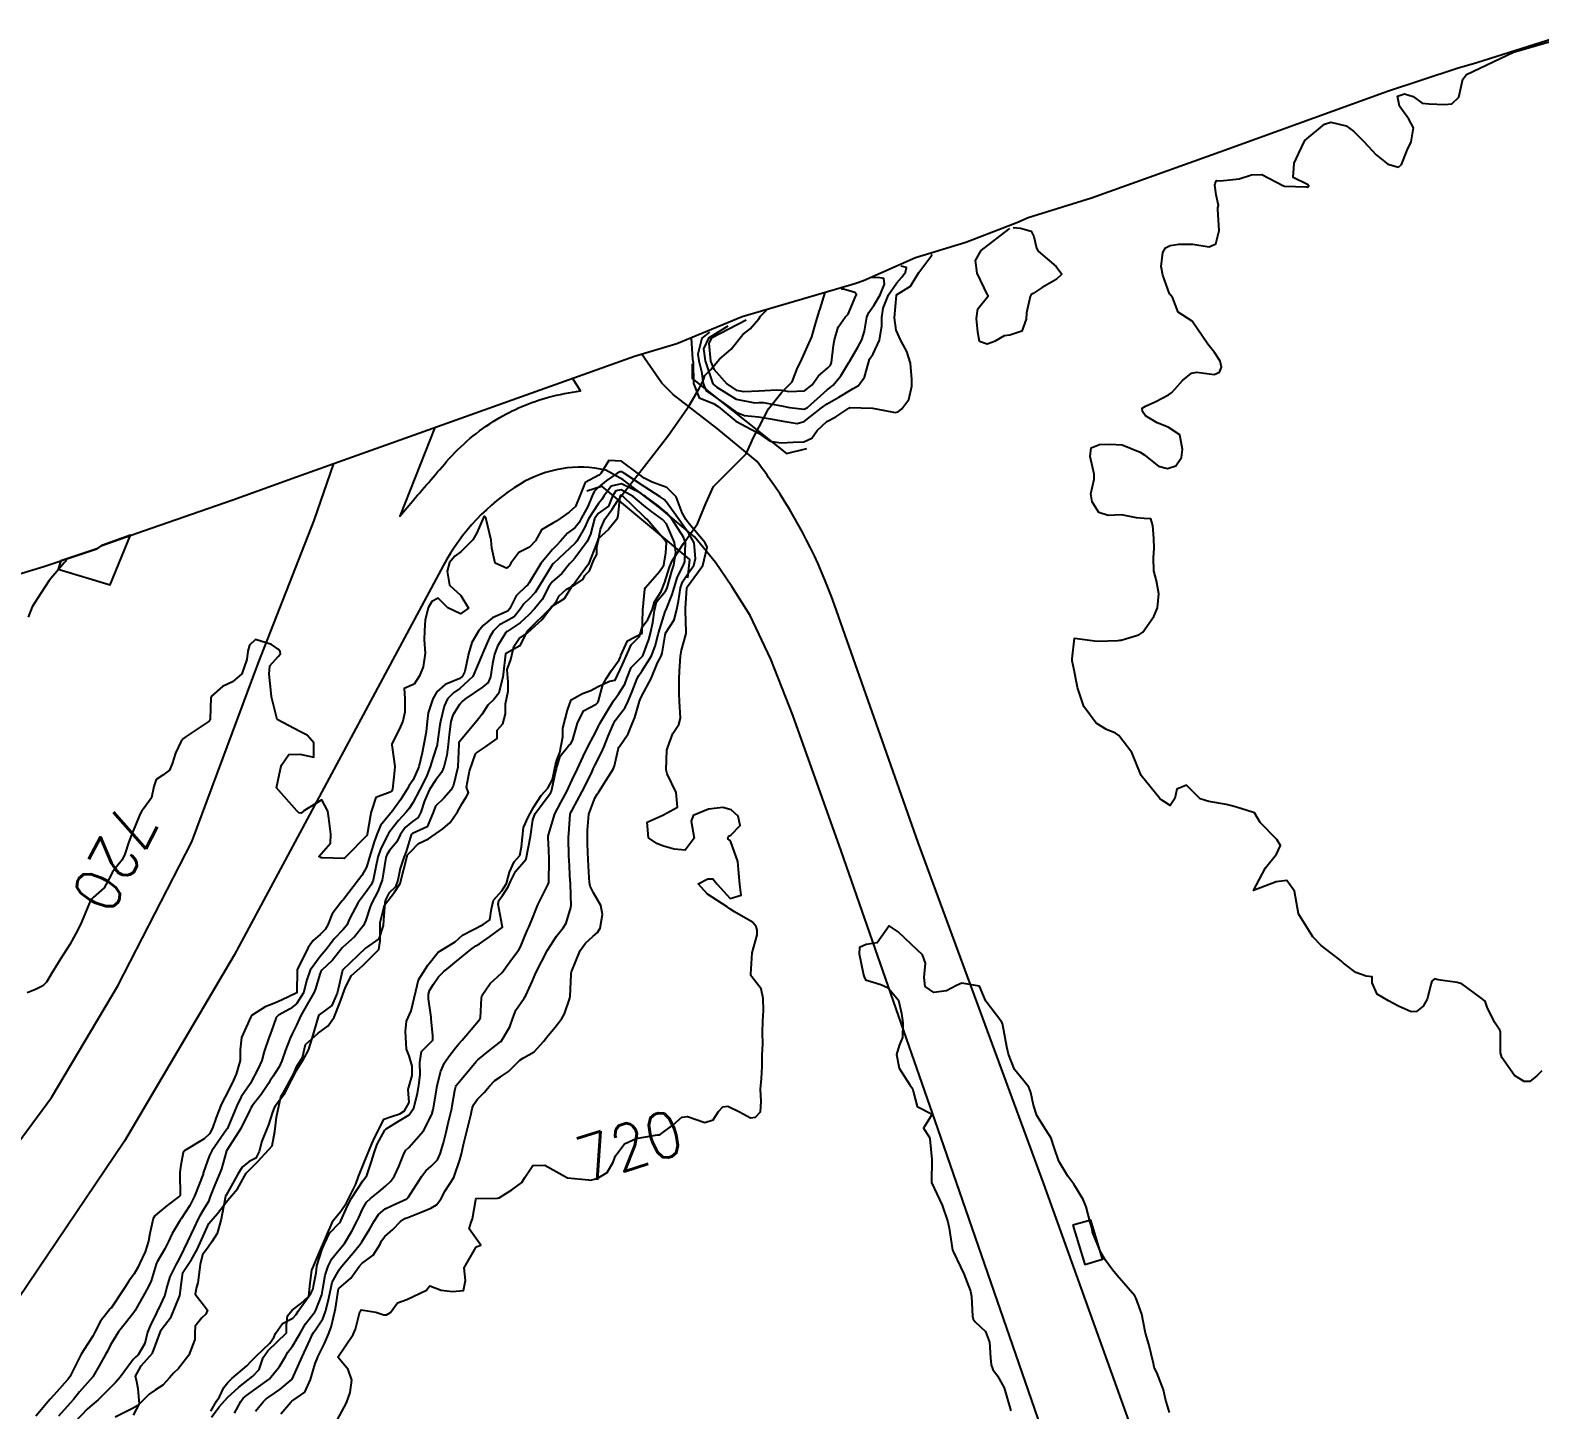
# Model space of a CAD drawing. Header units: metres. Extents: x 307586 to 320046, y 7427249 to 7434250.
# Drawn here: x 312455.8 to 312588.5, y 7432113.9 to 7432235.2 of the extents above; entities that cross this region are included whole.
import ezdxf
from ezdxf.enums import TextEntityAlignment as Align

# ---------------------------------------------------------------- set-up
doc = ezdxf.new("R2010")
doc.units = ezdxf.units.M
doc.header["$MEASUREMENT"] = 0
for name, color, linetype in [('Area', 45, 'Continuous'), ('Cotas', 45, 'Continuous'), ('Curvas de Nivel 1m', 11, 'Continuous'), ('Curvas de Nivel 5m', 15, 'Continuous'), ('Edificações', 30, 'Continuous'), ('Hidrografia', 140, 'Continuous'), ('Pontes_Viadutos_Tubos', 190, 'Continuous'), ('Vias Primárias', 230, 'Continuous')]:
    doc.layers.add(name, color=color, linetype=linetype)
doc.styles.add('Style-STANDARD', font='STANDARD.shx')

msp = doc.modelspace()

# ---------------------------------------------------------------- linework, layer by layer
at = {"layer": 'Area'}
msp.add_polyline3d([(312451.79, 7432186.51, 729.45), (312456.95, 7432188.07, 720.91), (312461.63, 7432189.63, 720.7), (312462.07, 7432189.92, 720.68), (312465.72, 7432191.21, 720.6), (312473.59, 7432193.94, 720.4), (312479.17, 7432195.95, 720.19), (312508.89, 7432206.57, 720.5), (312512.63, 7432207.69, 720.57), (312518.37, 7432210.05, 724.43), (312528.29, 7432212.95, 723.46), (312529.03, 7432213.21, 721.4), (312533.61, 7432215.23, 731.19), (312538.03, 7432216.58, 723.85), (312542.52, 7432218.31, 726.71), (312543.51, 7432218.76, 721.62), (312549.1, 7432220.48, 728.68), (312560.77, 7432224.69, 721.25), (312575.12, 7432229.88, 730.38), (312581.25, 7432231.9, 731.42), (312582.98, 7432232.4, 732.44), (312591.97, 7432235.24, 728.82)], dxfattribs=at)
at = {"layer": 'Curvas de Nivel 1m', "flags": 128}
for points, elevation in [([(312588.69, 7432143.71), (312588.26, 7432143.27), (312587.64, 7432142.76), (312587.13, 7432142.77), (312586.29, 7432143.29), (312585.16, 7432144.87), (312585.05, 7432145.3), (312585.04, 7432147.16), (312585.01, 7432147.3), (312584.52, 7432147.98), (312583.88, 7432149.32), (312583.72, 7432149.83), (312583.22, 7432150.23), (312581.66, 7432151.35), (312581.23, 7432151.48), (312579.57, 7432151.71), (312579.24, 7432151.8), (312579.01, 7432151.6), (312578.97, 7432151.38), (312578.6, 7432150), (312578.26, 7432149.39), (312577.68, 7432148.92), (312577.21, 7432148.9), (312576.09, 7432149.41), (312575.22, 7432149.87), (312574.22, 7432150.44), (312573.76, 7432151.44), (312573.78, 7432151.98), (312573.24, 7432152.03), (312572.34, 7432152.36), (312571.25, 7432153.19), (312571.1, 7432153.32), (312570.93, 7432153.47), (312569.27, 7432154.74), (312568.55, 7432155.51), (312567.3, 7432157.52), (312566.93, 7432159.52), (312566.28, 7432160.46), (312565.34, 7432160.34), (312563.33, 7432159.57), (312564.38, 7432161.55), (312565.37, 7432162.78), (312565.71, 7432163.54), (312565.38, 7432164.05), (312563.93, 7432165.56), (312563.73, 7432165.89), (312563.41, 7432166.41), (312562.21, 7432166.78), (312561.42, 7432167.01), (312560.96, 7432167.14), (312559.42, 7432167.41), (312558.65, 7432167.63), (312557.44, 7432168.84), (312556.6, 7432168.48), (312556.43, 7432167.65), (312556.01, 7432167.06), (312555.42, 7432167.42), (312555.28, 7432167.52), (312555.11, 7432167.66), (312553.45, 7432169.69), (312552.65, 7432171.7), (312551.49, 7432173.21), (312551.2, 7432173.42), (312550.42, 7432173.73), (312549.5, 7432174.28), (312548.41, 7432175.75), (312547.86, 7432177.43), (312547.8, 7432177.76), (312547.56, 7432178.96), (312547.4, 7432179.76), (312547.39, 7432179.95), (312547.59, 7432181.76), (312549.59, 7432181.5), (312551.43, 7432181.55), (312551.59, 7432181.58), (312551.7, 7432181.6), (312552.08, 7432181.71), (312553.24, 7432182.05), (312553.6, 7432182.3), (312554.58, 7432183.68), (312554.88, 7432184.42), (312555.01, 7432185.67), (312554.81, 7432186.82), (312554.58, 7432187.68), (312554.53, 7432188.82), (312554.61, 7432189.68), (312554.56, 7432190.54), (312554.49, 7432191.68), (312554.3, 7432192.26), (312553.72, 7432192.29), (312553.06, 7432192.36), (312551.72, 7432192.62), (312550.55, 7432192.56), (312549.72, 7432192.81), (312549.14, 7432193.75), (312549.04, 7432194.45), (312549.32, 7432195.74), (312549.32, 7432196.19), (312548.97, 7432197.75), (312549.05, 7432198.49), (312549.8, 7432198.8), (312550.7, 7432198.83), (312551.8, 7432198.76), (312553.36, 7432198.12), (312553.79, 7432197.85), (312553.97, 7432197.69), (312554.99, 7432196.88), (312555.77, 7432196.69), (312556.51, 7432196.92), (312556.99, 7432197.65), (312557.09, 7432198.35), (312556.86, 7432199.65), (312555.82, 7432200.33), (312554.86, 7432200.71), (312553.83, 7432201.33), (312553.58, 7432201.69), (312553.54, 7432201.99), (312553.84, 7432202.16), (312554.75, 7432202.59), (312555.85, 7432203.17), (312556.14, 7432203.37), (312556.41, 7432203.65), (312557.09, 7432204.43), (312557.87, 7432205.08), (312558.35, 7432205.16), (312559.87, 7432204.95), (312560.33, 7432205.16), (312560.52, 7432205.61), (312560.41, 7432206.13), (312559.9, 7432206.89), (312559.33, 7432207.63), (312557.93, 7432209.64), (312556.72, 7432210.44), (312556.24, 7432211.67), (312556.11, 7432211.83), (312555.96, 7432212.05), (312555.35, 7432213.68), (312555.21, 7432214.45), (312555.35, 7432215.68), (312555.59, 7432216.09), (312556.01, 7432216.29), (312556.77, 7432216.42), (312558.01, 7432216.43), (312559.44, 7432216.19), (312560.01, 7432216.45), (312560.31, 7432217.62), (312560.2, 7432219.47), (312560.21, 7432219.62), (312560.25, 7432219.81), (312560.06, 7432220.77), (312559.93, 7432221.62), (312559.95, 7432221.75), (312560.08, 7432222.01), (312560.44, 7432221.98), (312562.08, 7432222.16), (312563.16, 7432222.5), (312564.08, 7432222.54), (312565.96, 7432221.55), (312566.07, 7432221.51), (312568, 7432221.45), (312568.07, 7432221.44), (312568.14, 7432221.45), (312568.19, 7432221.52), (312568.07, 7432221.66), (312566.82, 7432222.27), (312566.91, 7432223.54), (312567.28, 7432224.35), (312567.86, 7432225.52), (312569.59, 7432226.96), (312570.14, 7432227.14), (312571.47, 7432226.81), (312572.13, 7432226.36), (312573.03, 7432225.46), (312574.11, 7432224.28), (312575.14, 7432223.44), (312576.09, 7432223.18), (312576.36, 7432223.43), (312576.85, 7432224.68), (312577.2, 7432225.41), (312577.39, 7432226.66), (312577, 7432227.42), (312576.16, 7432228.56), (312575.99, 7432229.43), (312576.62, 7432229.65), (312577.38, 7432229.41), (312578.16, 7432228.82), (312578.79, 7432228.77), (312580.16, 7432228.71), (312580.78, 7432228.76), (312581.39, 7432229.36), (312581.75, 7432230.92), (312582.07, 7432231.35), (312586.21, 7432233.31), (312591.36, 7432234.8)], 721), ([(312542.2, 7432217.89), (312542.84, 7432217.82), (312543.77, 7432217.56), (312544.02, 7432217.08), (312544.25, 7432216.06), (312544.4, 7432215.81), (312545.98, 7432214.46), (312546.48, 7432213.77), (312545.97, 7432213.3), (312544.76, 7432212.6), (312543.96, 7432212.09), (312543.79, 7432211.98), (312543.69, 7432211.81), (312543.37, 7432210.38), (312543.34, 7432209.82), (312542.97, 7432208.77), (312541.91, 7432208.4), (312541.4, 7432208.34), (312540.55, 7432207.85), (312539.9, 7432207.63), (312539.23, 7432207.87), (312539.09, 7432208.69), (312538.97, 7432209.87), (312539.09, 7432210.72), (312539.95, 7432211.78), (312540.01, 7432211.86), (312540, 7432211.91), (312539.95, 7432211.97), (312539.03, 7432213.87), (312538.89, 7432214.97), (312539.4, 7432215.87), (312541.81, 7432217.73), (312541.92, 7432217.8)], 721), ([(312515.51, 7432208.69), (312514.82, 7432208.16), (312514.48, 7432206.75), (312514.57, 7432206.16), (312514.8, 7432205.23), (312514.94, 7432204.15), (312515.2, 7432203.51), (312515.84, 7432203.09), (312517.18, 7432202.13), (312517.83, 7432201.63), (312518.58, 7432201.36), (312519.82, 7432201.22), (312520.85, 7432201.05), (312521.81, 7432200.87), (312523.22, 7432200.65), (312523.82, 7432200.81), (312525.36, 7432202.03), (312525.84, 7432202.38), (312526.88, 7432202.97), (312527.85, 7432203.56), (312528.13, 7432203.72), (312528.6, 7432203.99), (312529.14, 7432204.72), (312529.47, 7432205.98), (312529.58, 7432206.29), (312529.89, 7432206.78), (312530.45, 7432207.97), (312530.65, 7432209.24), (312530.64, 7432209.97), (312530.76, 7432210.79), (312531.25, 7432211.96), (312531.96, 7432213.02), (312532.41, 7432213.5), (312532.73, 7432213.94), (312532.83, 7432214.37), (312532.36, 7432214.49)], 719), ([(312517.12, 7432209.2), (312515.41, 7432208.15), (312514.96, 7432207.22), (312515.13, 7432206.15), (312515.77, 7432204.22), (312515.79, 7432204.14), (312515.81, 7432204.1), (312515.85, 7432204.07), (312516.14, 7432203.84), (312517.84, 7432202.79), (312519.47, 7432202.47), (312519.84, 7432202.48), (312520.22, 7432202.48), (312521.83, 7432202.21), (312522.52, 7432202.06), (312523.83, 7432201.91), (312524.11, 7432202.05), (312525.85, 7432203.61), (312526.08, 7432203.79), (312526.37, 7432204.01), (312527.05, 7432204.83), (312527.75, 7432206), (312527.8, 7432206.09), (312527.89, 7432206.25), (312528.53, 7432207.36), (312528.88, 7432207.99), (312529.14, 7432208.76), (312529.34, 7432209.99), (312529.51, 7432210.41), (312529.94, 7432211.01), (312530.5, 7432211.97), (312530.9, 7432212.91), (312530.84, 7432213.4), (312530.49, 7432213.47), (312529.72, 7432213.48)], 718), ([(312518.73, 7432209.72), (312515.67, 7432208.14), (312515.45, 7432207.7), (312515.6, 7432206.14), (312515.87, 7432205.41), (312517.03, 7432204.13), (312517.85, 7432203.59), (312518.51, 7432203.45), (312519.85, 7432203.52), (312521.38, 7432203.61), (312521.85, 7432203.57), (312522.46, 7432203.46), (312523.85, 7432203.52), (312524.52, 7432204.04), (312525.07, 7432204.83), (312525.88, 7432205.51), (312526.14, 7432205.76), (312526.24, 7432206.02), (312526.41, 7432207.5), (312526.5, 7432208.01), (312526.81, 7432209.12), (312527.44, 7432210), (312527.69, 7432210.25), (312527.94, 7432210.82), (312528.27, 7432211.68), (312528.41, 7432212), (312528.29, 7432212.16), (312527.29, 7432212.45), (312527.08, 7432212.46)], 717), ([(312477.81, 7432113.55), (312478.68, 7432114.58), (312478.73, 7432114.62), (312478.77, 7432114.65), (312479.91, 7432115.44), (312480.4, 7432116.56), (312480.82, 7432117.96), (312480.99, 7432118.38), (312481.07, 7432118.55), (312481.64, 7432119.73), (312481.99, 7432120.54), (312482.22, 7432121.17), (312482.55, 7432122.53), (312482.6, 7432122.81), (312482.88, 7432124.53), (312482.89, 7432124.56), (312483.95, 7432125.47), (312484.68, 7432126.5), (312484.93, 7432126.76), (312485.93, 7432127.49), (312486.54, 7432128.48), (312486.67, 7432128.76), (312486.95, 7432129.15), (312487.66, 7432129.76), (312488.34, 7432130.47), (312488.72, 7432130.71), (312488.97, 7432130.81), (312490.15, 7432131.27), (312490.98, 7432131.63), (312491.49, 7432131.92), (312491.86, 7432132.42), (312492.25, 7432133.17), (312493.01, 7432134.33), (312493.05, 7432134.41), (312493.55, 7432135.89), (312493.68, 7432136.4), (312493.88, 7432137.23), (312494.17, 7432138.39), (312494.5, 7432139.81), (312494.63, 7432140.39), (312494.75, 7432140.73), (312495.1, 7432141.23), (312495.68, 7432141.8), (312496.15, 7432142.37), (312496.63, 7432142.85), (312497.12, 7432143.18), (312497.83, 7432143.65), (312498.53, 7432144.35), (312498.83, 7432144.65), (312499.14, 7432144.84), (312500.09, 7432145.38), (312500.94, 7432146.31), (312501.17, 7432146.63), (312501.92, 7432147.55), (312502.52, 7432148.3), (312502.76, 7432148.72), (312503.2, 7432150), (312503.25, 7432150.29), (312503.33, 7432152.19), (312503.34, 7432152.29), (312503.37, 7432152.42), (312504.12, 7432154.28), (312504.59, 7432154.94), (312505.27, 7432155.56), (312505.66, 7432155.87), (312505.89, 7432156.25), (312506.08, 7432157.46), (312505.95, 7432158.25), (312505.31, 7432159.36), (312505, 7432159.95), (312504.94, 7432160.27), (312504.91, 7432160.68), (312504.82, 7432162.27), (312504.78, 7432163.68), (312504.78, 7432164.27), (312504.76, 7432164.89), (312504.89, 7432166.27), (312505.42, 7432167.68), (312505.63, 7432168.05), (312505.77, 7432168.26), (312506.42, 7432169.27), (312507.03, 7432170.24), (312507.15, 7432170.54), (312507.47, 7432171.97), (312507.53, 7432172.18), (312507.57, 7432172.24), (312508.36, 7432173.35), (312508.71, 7432174.23), (312508.92, 7432174.8), (312509.34, 7432176.22), (312509.39, 7432176.36), (312509.53, 7432176.64), (312510.37, 7432178.21), (312510.94, 7432179.58), (312511.24, 7432180.19), (312511.33, 7432180.43), (312511.59, 7432182.02), (312511.62, 7432182.16), (312511.64, 7432182.19), (312512.4, 7432183.39), (312512.61, 7432184.18), (312512.78, 7432185.03), (312512.95, 7432186.18), (312513.11, 7432186.71), (312513.66, 7432187.5), (312514.12, 7432188.16), (312514.28, 7432188.77), (312514.14, 7432190.16), (312513.69, 7432190.98), (312512.83, 7432192.18), (312511.73, 7432193.73), (312511.5, 7432193.96), (312511.15, 7432194.2), (312509.75, 7432195.09), (312508.01, 7432196.24), (312507.76, 7432196.39), (312507.61, 7432196.4), (312507.36, 7432196.24), (312506.41, 7432195.59), (312505.74, 7432195.05), (312505.35, 7432194.66), (312505.18, 7432194.27), (312504.79, 7432193.34), (312504.22, 7432192.28), (312504.05, 7432191.94), (312503.7, 7432191.49), (312503, 7432190.99), (312502.39, 7432190.3), (312502.06, 7432189.93), (312501.68, 7432189.56), (312500.66, 7432188.33), (312499.65, 7432186.64), (312499.53, 7432186.46), (312499.38, 7432186.34), (312498.49, 7432185.5), (312497.93, 7432184.36), (312497.8, 7432184.17), (312497.61, 7432184.07), (312496.41, 7432183.56), (312495.6, 7432182.87), (312495.19, 7432182.39), (312494.6, 7432181.37), (312494.32, 7432180.4), (312493.97, 7432178.82), (312493.79, 7432178.41), (312493.54, 7432178.23), (312492.26, 7432177.7), (312491.53, 7432177.04), (312491.18, 7432176.44), (312490.76, 7432175.19), (312490.66, 7432174.44), (312490.57, 7432173.53), (312490.37, 7432172.45), (312490.22, 7432171.69), (312489.94, 7432170.45), (312489.43, 7432169.3), (312489.09, 7432168.8), (312488.9, 7432168.47), (312488.33, 7432167.55), (312487.57, 7432166.48), (312487.49, 7432166.39), (312487.4, 7432166.29), (312486.58, 7432165.3), (312486.24, 7432164.49), (312486.02, 7432163.84), (312485.59, 7432162.5), (312485.55, 7432162.3), (312485.34, 7432161.62), (312484.93, 7432160.9), (312484.62, 7432160.51), (312483.31, 7432158.79), (312483.19, 7432158.65), (312483.08, 7432158.53), (312482.32, 7432157.51), (312481.93, 7432156.54), (312481.69, 7432156.13), (312481.27, 7432155.71), (312480.64, 7432155.18), (312480.2, 7432154.57), (312479.23, 7432152.58), (312479.2, 7432150.58), (312477.87, 7432149.92), (312477.19, 7432149.64), (312476.44, 7432149.35), (312475.27, 7432148.62), (312475.23, 7432148.57), (312475.18, 7432148.47), (312474.35, 7432146.63), (312474.23, 7432145.56), (312474.22, 7432144.63), (312473.89, 7432143.41), (312473.52, 7432142.64), (312473.38, 7432142.37), (312473.1, 7432141.8), (312472.7, 7432141.04), (312472.53, 7432140.66), (312472.11, 7432139.62), (312471.8, 7432138.66), (312471.54, 7432138.18), (312471.05, 7432137.72), (312469.37, 7432136.7), (312469.22, 7432136.52), (312469.02, 7432135.42), (312468.93, 7432134.79), (312468.92, 7432134.7), (312468.94, 7432132.76), (312468.9, 7432132.7), (312467.82, 7432131.88), (312466.97, 7432131.17), (312466.73, 7432130.96), (312466.59, 7432130.72), (312466.27, 7432129.4), (312466.17, 7432128.73), (312465.86, 7432127.8), (312465.37, 7432126.74), (312465.23, 7432126.42), (312464.91, 7432125.86), (312464.44, 7432125.2), (312464.15, 7432124.75), (312462.87, 7432122.85), (312462.84, 7432122.81), (312462.81, 7432122.77), (312461.95, 7432121.68), (312461.48, 7432120.78), (312461.27, 7432120.36), (312460.83, 7432119.69), (312460.24, 7432118.8), (312459.69, 7432117.69), (312459.24, 7432116.81), (312459.06, 7432116.55), (312458.79, 7432116.23), (312458.12, 7432115.49), (312457.53, 7432114.83), (312457.18, 7432114.42), (312456.76, 7432113.93), (312456.27, 7432113.34)], 719), ([(312475.58, 7432113.79), (312476.25, 7432114.61), (312476.51, 7432114.87), (312476.78, 7432115.05), (312477.71, 7432115.67), (312478.8, 7432116.58), (312479.67, 7432118.57), (312480.38, 7432120.09), (312480.6, 7432120.55), (312480.69, 7432120.7), (312480.85, 7432120.92), (312481.49, 7432121.91), (312481.74, 7432122.54), (312481.98, 7432123.44), (312482.19, 7432124.54), (312482.32, 7432125.12), (312482.92, 7432126.21), (312483.06, 7432126.39), (312483.17, 7432126.53), (312484.31, 7432127.88), (312484.82, 7432128.5), (312484.94, 7432128.67), (312485.64, 7432129.81), (312486, 7432130.49), (312486.38, 7432131.08), (312486.98, 7432131.56), (312487.59, 7432131.87), (312488.88, 7432132.46), (312488.94, 7432132.51), (312488.99, 7432132.57), (312490.19, 7432134.44), (312490.54, 7432134.92), (312491.03, 7432135.33), (312491.57, 7432135.89), (312491.82, 7432136.42), (312492.1, 7432137.37), (312492.37, 7432138.42), (312492.5, 7432138.98), (312492.83, 7432140.41), (312492.88, 7432140.62), (312493.11, 7432141.98), (312493.18, 7432142.34), (312493.22, 7432142.41), (312493.66, 7432142.94), (312494.85, 7432144.38), (312494.98, 7432144.53), (312495.14, 7432144.68), (312496.07, 7432145.45), (312497.16, 7432146.3), (312497.2, 7432146.33), (312497.22, 7432146.36), (312497.94, 7432147.59), (312498.21, 7432148.35), (312498.48, 7432149.05), (312499.2, 7432150.1), (312499.36, 7432150.34), (312499.93, 7432151.62), (312500.23, 7432152.33), (312501.25, 7432154.31), (312502.03, 7432155.54), (312502.64, 7432156.3), (312502.88, 7432156.71), (312503.3, 7432158.09), (312503.34, 7432158.29), (312503.34, 7432158.33), (312503.31, 7432159.03), (312503.27, 7432160.29), (312503.26, 7432160.35), (312503.15, 7432162.29), (312503.13, 7432162.51), (312503.11, 7432164.29), (312503.12, 7432164.55), (312503.24, 7432166.29), (312503.28, 7432166.41), (312503.41, 7432166.63), (312504.29, 7432168.28), (312505.14, 7432169.96), (312505.28, 7432170.26), (312505.33, 7432170.38), (312505.45, 7432170.61), (312506, 7432171.71), (312506.23, 7432172.25), (312506.59, 7432173.14), (312507.06, 7432174.24), (312507.21, 7432174.53), (312507.5, 7432174.9), (312508.08, 7432175.67), (312508.35, 7432176.23), (312508.7, 7432177.06), (312509.15, 7432178.22), (312509.28, 7432178.49), (312509.55, 7432178.86), (312510.4, 7432180.21), (312510.72, 7432181.06), (312511.01, 7432182.2), (312511.61, 7432184.1), (312511.64, 7432184.17), (312511.65, 7432184.19), (312512.23, 7432185.59), (312512.38, 7432186.18), (312512.68, 7432187.15), (312513.22, 7432188.17), (312513.33, 7432188.51), (312513.39, 7432190.17), (312513.21, 7432190.66), (312512.21, 7432192.19), (312511.72, 7432192.79), (312510.96, 7432193.44), (312509.88, 7432194.22), (312509.73, 7432194.32), (312509.45, 7432194.51), (312507.75, 7432195.33), (312506.86, 7432195.13), (312506.2, 7432194.26), (312506.03, 7432193.96), (312505.73, 7432193.62), (312504.87, 7432192.27), (312504.51, 7432191.47), (312503.83, 7432190.29), (312503.68, 7432190.12), (312502.74, 7432189.23), (312501.75, 7432188.31), (312501.7, 7432188.27), (312501.66, 7432188.21), (312500.51, 7432186.33), (312500.17, 7432185.79), (312499.63, 7432185.21), (312499.18, 7432184.79), (312498.89, 7432184.35), (312498.31, 7432183.65), (312497.6, 7432183.23), (312497.03, 7432182.93), (312496.48, 7432182.37), (312496.15, 7432181.81), (312495.56, 7432180.47), (312495.53, 7432180.41), (312495.53, 7432180.38), (312495.51, 7432180.33), (312494.68, 7432178.39), (312493.53, 7432177.33), (312492.98, 7432176.97), (312492.46, 7432176.42), (312492.16, 7432175.78), (312491.83, 7432174.43), (312491.78, 7432174.14), (312491.56, 7432172.43), (312491.55, 7432172.36), (312491.47, 7432172.11), (312491.06, 7432170.82), (312490.94, 7432170.44), (312490.6, 7432169.6), (312490.02, 7432168.45), (312489.41, 7432167.28), (312489.09, 7432166.78), (312488.82, 7432166.47), (312488.14, 7432165.72), (312487.38, 7432164.75), (312487.27, 7432164.59), (312487.21, 7432164.48), (312486.59, 7432163.26), (312486.34, 7432162.49), (312486.17, 7432161.66), (312485.91, 7432160.49), (312485.75, 7432160.07), (312485.31, 7432159.46), (312484.6, 7432158.51), (312483.84, 7432157.08), (312483.6, 7432156.53), (312483.47, 7432156.34), (312483.28, 7432156.15), (312482.48, 7432155.32), (312481.9, 7432154.54), (312481.61, 7432154.18), (312481.25, 7432153.77), (312480.38, 7432152.56), (312480.09, 7432151.7), (312479.8, 7432150.57), (312479.19, 7432149.59), (312478.62, 7432149.16), (312477.59, 7432148.6), (312477.39, 7432148.39), (312477.17, 7432147.74), (312476.87, 7432146.9), (312476.75, 7432146.6), (312476.35, 7432145.41), (312476.12, 7432144.61), (312475.81, 7432143.93), (312475.14, 7432142.62), (312475.13, 7432142.6), (312475.11, 7432142.58), (312474.32, 7432141.41), (312473.94, 7432140.64), (312473.15, 7432138.73), (312473.11, 7432138.65), (312473.06, 7432138.57), (312472.27, 7432137.44), (312471.73, 7432136.66), (312471.5, 7432136.2), (312471.01, 7432134.79), (312470.98, 7432134.7), (312470.97, 7432134.67), (312470.96, 7432134.62), (312470.21, 7432132.68), (312469.8, 7432131.87), (312469.04, 7432130.7), (312468.96, 7432130.58), (312468.25, 7432129.4), (312467.93, 7432128.71), (312467.6, 7432128.05), (312466.92, 7432126.9), (312466.86, 7432126.78), (312466.84, 7432126.72), (312466.39, 7432125.24), (312466.16, 7432124.73), (312465.71, 7432123.9), (312465.05, 7432122.74), (312464.99, 7432122.62), (312464.87, 7432122.46), (312464.11, 7432121.49), (312463.54, 7432120.76), (312462.83, 7432119.6), (312462.55, 7432119.05), (312462.4, 7432118.77), (312461.83, 7432117.77), (312461.26, 7432116.79), (312461.05, 7432116.53), (312460.79, 7432116.26), (312460.11, 7432115.48), (312459.58, 7432114.81), (312458.76, 7432113.9), (312458.24, 7432113.35)], 718), ([(312473.72, 7432113.59), (312474.28, 7432114.63), (312474.48, 7432114.93), (312474.78, 7432115.17), (312475.63, 7432115.77), (312476.77, 7432116.6), (312476.79, 7432116.61), (312476.8, 7432116.63), (312477.7, 7432117.71), (312478.2, 7432118.59), (312478.43, 7432118.98), (312478.83, 7432119.5), (312479.48, 7432120.57), (312479.97, 7432121.45), (312480.81, 7432122.55), (312480.87, 7432122.66), (312481.41, 7432124.02), (312481.51, 7432124.54), (312481.7, 7432125.75), (312481.96, 7432126.54), (312482.29, 7432127.17), (312482.94, 7432127.96), (312483.4, 7432128.52), (312484.06, 7432129.62), (312484.52, 7432130.51), (312484.66, 7432130.81), (312484.98, 7432131.55), (312485.34, 7432132.15), (312485.69, 7432132.49), (312486.41, 7432133.07), (312487, 7432133.58), (312487.47, 7432134.01), (312487.81, 7432134.47), (312488.19, 7432135.31), (312488.64, 7432136.46), (312488.79, 7432136.72), (312489.05, 7432136.98), (312490.34, 7432138.44), (312491.08, 7432139.87), (312491.2, 7432140.31), (312491.23, 7432140.43), (312491.5, 7432142.03), (312491.56, 7432142.43), (312491.86, 7432143.69), (312492.2, 7432144.42), (312492.58, 7432144.97), (312493.15, 7432145.73), (312493.47, 7432146.09), (312493.74, 7432146.4), (312495.18, 7432148.1), (312495.3, 7432148.26), (312495.35, 7432148.38), (312495.45, 7432150.12), (312495.52, 7432150.38), (312496.2, 7432151.39), (312497.23, 7432152.32), (312497.25, 7432152.34), (312497.26, 7432152.36), (312498.1, 7432153.49), (312498.73, 7432154.35), (312498.92, 7432154.68), (312499.27, 7432155.55), (312499.5, 7432156.11), (312499.61, 7432156.34), (312499.84, 7432156.89), (312500.4, 7432158.32), (312501.32, 7432160.12), (312501.38, 7432160.26), (312501.38, 7432160.31), (312501.41, 7432162.26), (312501.41, 7432162.31), (312501.36, 7432163.11), (312501.31, 7432164.24), (312501.31, 7432164.31), (312501.32, 7432164.36), (312501.38, 7432164.55), (312501.78, 7432165.92), (312501.91, 7432166.3), (312502.42, 7432167.3), (312502.96, 7432168.29), (312503.11, 7432168.61), (312503.43, 7432169.29), (312503.9, 7432170.28), (312504.38, 7432171.35), (312504.82, 7432172.27), (312505.49, 7432173.53), (312505.73, 7432174.02), (312505.85, 7432174.26), (312506.46, 7432175.29), (312507.06, 7432176.24), (312507.25, 7432176.52), (312507.53, 7432176.9), (312508.04, 7432177.73), (312508.22, 7432178.23), (312508.61, 7432179.17), (312509.56, 7432180.11), (312509.64, 7432180.22), (312510.15, 7432181.65), (312510.31, 7432182.21), (312510.52, 7432183.13), (312510.65, 7432184.2), (312510.85, 7432184.97), (312511.64, 7432185.91), (312511.74, 7432186.09), (312511.77, 7432186.19), (312512.19, 7432187.65), (312512.36, 7432188.18), (312512.54, 7432189.32), (312512.43, 7432190.18), (312511.71, 7432191.81), (312511.37, 7432192.2), (312510.41, 7432192.9), (312509.73, 7432193.44), (312508.8, 7432194.23), (312507.74, 7432194.82), (312507.26, 7432194.73), (312506.97, 7432194.25), (312506.61, 7432193.37), (312505.72, 7432192.72), (312505.4, 7432192.26), (312505.04, 7432190.92), (312504.74, 7432190.27), (312503.67, 7432188.81), (312503.42, 7432188.54), (312503.2, 7432188.29), (312502.5, 7432187.45), (312501.65, 7432186.71), (312501.37, 7432186.31), (312500.78, 7432185.17), (312500.1, 7432184.33), (312499.61, 7432183.81), (312498.85, 7432183.1), (312497.71, 7432182.36), (312497.64, 7432182.31), (312497.59, 7432182.25), (312496.87, 7432181.07), (312496.6, 7432180.37), (312496.42, 7432179.51), (312496.25, 7432178.37), (312496.05, 7432177.86), (312495.53, 7432177.45), (312493.99, 7432176.4), (312493.75, 7432176.18), (312493.52, 7432175.93), (312492.92, 7432175), (312492.75, 7432174.42), (312492.61, 7432173.29), (312492.52, 7432172.42), (312492.4, 7432171.48), (312492.15, 7432170.42), (312491.92, 7432169.94), (312491.43, 7432169.31), (312490.89, 7432168.44), (312490.43, 7432167.47), (312490.1, 7432166.45), (312489.87, 7432165.98), (312489.39, 7432165.65), (312488.73, 7432165.12), (312488.31, 7432164.47), (312487.99, 7432163.85), (312487.36, 7432163.08), (312487.12, 7432162.72), (312487.05, 7432162.48), (312486.81, 7432161), (312486.71, 7432160.49), (312486.33, 7432159.47), (312485.81, 7432158.49), (312485.65, 7432158.14), (312485.29, 7432156.95), (312485.07, 7432156.5), (312484.29, 7432155.49), (312483.25, 7432154.59), (312483.22, 7432154.56), (312483.2, 7432154.53), (312482.35, 7432153.43), (312481.42, 7432152.55), (312481.33, 7432152.45), (312481.23, 7432152.2), (312480.86, 7432150.91), (312480.71, 7432150.56), (312480.02, 7432149.39), (312479.56, 7432148.57), (312479.17, 7432147.74), (312478.79, 7432146.96), (312478.62, 7432146.59), (312478.21, 7432145.53), (312477.89, 7432144.59), (312477.66, 7432144.06), (312477.12, 7432143.25), (312476.86, 7432142.86), (312476.71, 7432142.6), (312476.08, 7432141.63), (312475.28, 7432140.62), (312475.2, 7432140.5), (312475.08, 7432140.25), (312474.3, 7432138.63), (312473.04, 7432136.67), (312472.58, 7432135.09), (312472.42, 7432134.66), (312471.99, 7432133.68), (312471.6, 7432132.66), (312471.43, 7432132.23), (312470.97, 7432131.46), (312470.67, 7432130.97), (312470.52, 7432130.68), (312470.14, 7432129.87), (312469.61, 7432128.69), (312468.93, 7432127.28), (312468.72, 7432126.9), (312468.6, 7432126.7), (312468.03, 7432125.58), (312467.78, 7432124.71), (312467.61, 7432123.99), (312467.02, 7432122.72), (312466.97, 7432122.62), (312466.87, 7432122.42), (312466.3, 7432121.28), (312466.09, 7432120.73), (312465.84, 7432119.72), (312465.25, 7432118.74), (312465.03, 7432118.53), (312464.82, 7432118.31), (312463.67, 7432116.76), (312463.27, 7432116.29), (312462.79, 7432115.83), (312462.26, 7432115.3), (312461.73, 7432114.78), (312461.21, 7432114.34), (312460.76, 7432113.94), (312459.69, 7432112.81)], 717), ([(312471.64, 7432113.78), (312472.15, 7432114.66), (312472.4, 7432115.04), (312472.79, 7432115.85), (312473.13, 7432116.31), (312473.5, 7432116.64), (312474.81, 7432117.76), (312475.23, 7432118.21), (312475.63, 7432118.61), (312476.24, 7432119.2), (312476.83, 7432119.75), (312477.18, 7432120.26), (312477.34, 7432120.6), (312477.95, 7432121.5), (312478.86, 7432121.96), (312479.15, 7432122.29), (312479.33, 7432122.57), (312480.45, 7432124.12), (312480.66, 7432124.55), (312480.69, 7432124.76), (312480.91, 7432125.94), (312480.96, 7432126.51), (312480.97, 7432126.55), (312481.45, 7432128.03), (312481.66, 7432128.54), (312482.07, 7432129.42), (312482.96, 7432130.35), (312483.08, 7432130.53), (312483.67, 7432131.83), (312484.02, 7432132.51), (312485.01, 7432134.04), (312485.22, 7432134.29), (312485.38, 7432134.5), (312485.78, 7432135.75), (312486, 7432136.49), (312486.28, 7432137.26), (312486.94, 7432138.48), (312487, 7432138.55), (312487.06, 7432138.6), (312488.22, 7432139.32), (312489.08, 7432139.84), (312489.5, 7432140.45), (312489.83, 7432141.72), (312489.95, 7432142.45), (312490.05, 7432143.37), (312490.03, 7432144.45), (312490.18, 7432145.41), (312491.16, 7432146.4), (312491.17, 7432146.78), (312491.03, 7432148.28), (312491.01, 7432148.43), (312490.8, 7432150.03), (312490.78, 7432150.44), (312490.87, 7432150.78), (312491.22, 7432151.33), (312491.68, 7432151.97), (312492.12, 7432152.42), (312492.72, 7432152.93), (312493.24, 7432153.36), (312494.5, 7432154.39), (312494.94, 7432154.7), (312495.26, 7432154.89), (312496.14, 7432155.5), (312497.28, 7432156.32), (312497.3, 7432156.34), (312497.28, 7432156.5), (312496.92, 7432158.36), (312496.98, 7432158.69), (312497.31, 7432159.13), (312497.79, 7432159.88), (312498.01, 7432160.35), (312498.45, 7432161.23), (312499.35, 7432162.29), (312499.37, 7432162.32), (312499.37, 7432162.34), (312499.38, 7432162.36), (312499.76, 7432164.33), (312499.95, 7432165.78), (312500.17, 7432166.33), (312501.42, 7432168), (312501.55, 7432168.18), (312501.59, 7432168.31), (312501.94, 7432169.8), (312502.05, 7432170.3), (312502.36, 7432171.4), (312503.1, 7432172.29), (312503.3, 7432172.47), (312503.48, 7432172.86), (312503.88, 7432174.28), (312504.42, 7432175.37), (312505.52, 7432175.97), (312505.67, 7432176.11), (312505.73, 7432176.26), (312506.13, 7432177.66), (312506.44, 7432178.25), (312506.88, 7432178.91), (312507.56, 7432179.85), (312507.68, 7432180.12), (312507.71, 7432180.24), (312508.3, 7432181.52), (312509.59, 7432182.2), (312509.65, 7432184.22), (312509.8, 7432186.06), (312509.86, 7432186.22), (312511.1, 7432187.64), (312511.48, 7432188.19), (312511.67, 7432189.26), (312511.72, 7432190.15), (312511.72, 7432190.19), (312511.68, 7432190.25), (312510, 7432192.22), (312509.85, 7432192.35), (312509.72, 7432192.46), (312507.89, 7432194.24), (312507.73, 7432194.33), (312507.66, 7432194.32), (312507.62, 7432194.24), (312507.44, 7432192.52), (312507.36, 7432192.24), (312506.63, 7432191.32), (312505.69, 7432190.47), (312505.65, 7432190.3), (312505.63, 7432190.26), (312505.58, 7432190.16), (312504.86, 7432188.27), (312503.65, 7432186.62), (312503.48, 7432186.46), (312503.36, 7432186.29), (312502.72, 7432185.21), (312501.62, 7432184.54), (312501.52, 7432184.41), (312501.44, 7432184.31), (312499.59, 7432182.5), (312499.51, 7432182.43), (312499.44, 7432182.34), (312498.83, 7432181.09), (312497.56, 7432180.39), (312497.34, 7432178.57), (312497.32, 7432178.36), (312496.96, 7432176.93), (312496.53, 7432176.37), (312496.01, 7432175.88), (312495.5, 7432175.07), (312495.2, 7432174.68), (312494.95, 7432174.39), (312493.47, 7432172.58), (312493.45, 7432172.44), (312493.45, 7432172.41), (312493.37, 7432170.49), (312493.36, 7432170.41), (312493, 7432168.84), (312492.79, 7432168.42), (312492.14, 7432167.7), (312491.41, 7432167), (312491.2, 7432166.43), (312490.66, 7432165.16), (312489.37, 7432164.59), (312489.29, 7432164.54), (312489.25, 7432164.46), (312488.82, 7432163), (312488.61, 7432162.47), (312488.31, 7432161.5), (312488.1, 7432160.47), (312487.89, 7432159.9), (312487.31, 7432159.33), (312487.02, 7432158.76), (312486.95, 7432158.48), (312486.82, 7432156.95), (312486.79, 7432156.48), (312486.42, 7432155.33), (312485.25, 7432154.5), (312483.23, 7432152.55), (312482.84, 7432150.9), (312482.75, 7432150.53), (312482.28, 7432149.45), (312481.18, 7432148.63), (312481.12, 7432148.55), (312481.08, 7432148.45), (312480.52, 7432146.56), (312480.2, 7432145.52), (312479.69, 7432144.57), (312479.12, 7432143.68), (312478.74, 7432142.96), (312478.58, 7432142.59), (312478.08, 7432141.6), (312477.3, 7432140.6), (312477.21, 7432140.47), (312477.08, 7432140.08), (312476.71, 7432138.96), (312476.57, 7432138.6), (312476.14, 7432137.52), (312475.9, 7432136.61), (312475.61, 7432136.04), (312475.03, 7432135.73), (312474.41, 7432135.24), (312474.02, 7432134.63), (312472.99, 7432132.77), (312472.95, 7432132.69), (312472.94, 7432132.65), (312472.63, 7432130.99), (312472.56, 7432130.65), (312472.2, 7432129.41), (312471.75, 7432128.66), (312471.4, 7432128.21), (312470.93, 7432127.54), (312470.72, 7432126.67), (312470.51, 7432125.06), (312470.4, 7432124.68), (312470.27, 7432124.06), (312470.88, 7432123.27), (312471.35, 7432122.67), (312471.22, 7432122.31), (312470.86, 7432122), (312470.28, 7432121.25), (312470.24, 7432120.68), (312470.24, 7432120.08), (312469.72, 7432118.69), (312468.81, 7432117.54), (312468.38, 7432117.13), (312468, 7432116.71), (312467.44, 7432116.07), (312466.79, 7432115.66), (312466.22, 7432115.28), (312465.67, 7432114.73), (312465.23, 7432114.28), (312464.77, 7432114), (312463.24, 7432113.25)], 716), ([(312458.97, 7432188.6), (312458.75, 7432188.38), (312457.44, 7432186.84), (312456.72, 7432185.76), (312456.14, 7432184.85), (312455.95, 7432184.52), (312455.6, 7432183.61)], 721)]:
    msp.add_lwpolyline(points, dxfattribs=dict(at, elevation=elevation))
at = {"layer": 'Curvas de Nivel 5m', "elevation": 720, "flags": 128}
for points in [[(312513.9, 7432208.17), (312514, 7432206.28), (312514.02, 7432206.17), (312514.05, 7432206), (312514.08, 7432204.17), (312514.6, 7432202.91), (312515.84, 7432202.39), (312516.27, 7432202.14), (312517.81, 7432200.84), (312519.2, 7432200.11), (312519.8, 7432199.79), (312520.8, 7432199.09), (312521.79, 7432198.95), (312522.85, 7432199.01), (312523.8, 7432199.03), (312524.5, 7432199.35), (312524.97, 7432200.03), (312525.82, 7432200.83), (312526.61, 7432201.22), (312527.76, 7432202), (312527.8, 7432202.03), (312527.83, 7432202.04), (312529.83, 7432201.98), (312531.54, 7432201.67), (312531.83, 7432201.62), (312532.1, 7432201.67), (312532.42, 7432201.94), (312533.02, 7432202.76), (312533.3, 7432203.94), (312533.3, 7432204.5), (312533.18, 7432205.94), (312532.86, 7432206.97), (312532.33, 7432207.95), (312531.92, 7432208.85), (312531.77, 7432209.95), (312531.93, 7432211.93), (312531.94, 7432211.95), (312531.95, 7432211.97), (312533.17, 7432212.72), (312533.91, 7432213.93), (312535.06, 7432215.44), (312535, 7432215.51)], [(312482.76, 7432112.99), (312483.57, 7432114.52), (312483.89, 7432115.41), (312484.06, 7432116.51), (312483.72, 7432117.43), (312482.82, 7432118.53), (312484.16, 7432120.51), (312484.37, 7432120.98), (312484.75, 7432122.5), (312484.87, 7432122.7), (312486.15, 7432122.49), (312486.87, 7432122.24), (312487.11, 7432122.24), (312487.45, 7432122.47), (312488.05, 7432123.3), (312488.88, 7432123.6), (312490.62, 7432124.43), (312490.74, 7432124.59), (312490.9, 7432124.8), (312491.91, 7432124.42), (312492.89, 7432124.31), (312493.86, 7432124.4), (312494.03, 7432125.27), (312493.93, 7432126.39), (312494.94, 7432128.18), (312495.07, 7432128.25), (312495.39, 7432128.38), (312494.95, 7432128.98), (312494.37, 7432129.8), (312494.55, 7432130.39), (312494.66, 7432130.69), (312494.95, 7432132.38), (312494.99, 7432132.49), (312496.85, 7432132.5), (312496.99, 7432132.53), (312498.12, 7432133.23), (312499.01, 7432133.9), (312499.25, 7432134.34), (312499.96, 7432135.39), (312501.03, 7432135.4), (312503.01, 7432134.29), (312504.86, 7432134.11), (312505.01, 7432134.09), (312505.16, 7432134.11), (312505.63, 7432134.25), (312506.49, 7432134.78), (312507.03, 7432135.67), (312507.18, 7432136.1), (312507.24, 7432136.24), (312508.01, 7432137.28), (312509.06, 7432137.75), (312510.94, 7432138.07), (312511.06, 7432138.07), (312511.15, 7432138.1), (312511.29, 7432138.19), (312512.3, 7432138.96), (312513.08, 7432139.64), (312513.55, 7432139.7), (312515.08, 7432139.17), (312515.81, 7432139.4), (312516.29, 7432140.13), (312516.67, 7432140.55), (312517.1, 7432140.6), (312518.15, 7432140.11), (312519.09, 7432139.59), (312519.53, 7432139.65), (312519.97, 7432140.09), (312520.03, 7432141.02), (312519.98, 7432142.09), (312520.07, 7432143.04), (312520.13, 7432144.08), (312520.14, 7432145.09), (312520.2, 7432146.08), (312520.17, 7432147.08), (312520.2, 7432148.08), (312520.25, 7432149.03), (312520.22, 7432150.08), (312520.05, 7432150.92), (312519.23, 7432151.97), (312519.14, 7432152.1), (312519.12, 7432152.21), (312519.25, 7432154.1), (312519.7, 7432155.67), (312519.69, 7432156.09), (312519.59, 7432156.4), (312519.29, 7432156.79), (312517.71, 7432157.7), (312517.3, 7432157.95), (312517.05, 7432158.12), (312515.32, 7432159.24), (312514.5, 7432160.15), (312515.34, 7432160.6), (312515.8, 7432160.6), (312516.18, 7432160.13), (312517.31, 7432158.87), (312518.28, 7432159.15), (312518.18, 7432160.11), (312518.05, 7432161.41), (312517.98, 7432162.11), (312517.37, 7432163.86), (312517.26, 7432164.01), (312517.1, 7432164.12), (312517.16, 7432164.34), (312517.38, 7432164.44), (312518.2, 7432165.3), (312518.02, 7432166.11), (312517.41, 7432166.68), (312516.66, 7432166.88), (312515.41, 7432166.71), (312514.05, 7432166.16), (312513.9, 7432165.66), (312514.14, 7432164.16), (312513.36, 7432163.12), (312512.38, 7432163.2), (312511.37, 7432163.5), (312510.86, 7432163.69), (312510.13, 7432164.21), (312510.02, 7432165.58), (312511.4, 7432166.19), (312512.67, 7432166.91), (312512.58, 7432168.18), (312511.79, 7432169.83), (312511.69, 7432170.19), (312511.75, 7432171.91), (312511.82, 7432172.19), (312512.28, 7432173.38), (312512.81, 7432174.18), (312512.94, 7432174.73), (312512.85, 7432176.18), (312512.82, 7432176.89), (312512.83, 7432178.18), (312512.86, 7432178.87), (312512.94, 7432180.18), (312513.03, 7432180.71), (312513.45, 7432182.17), (312513.45, 7432182.31), (312513.38, 7432184.17), (312513.38, 7432184.4), (312513.5, 7432186.17), (312513.53, 7432186.28), (312513.65, 7432186.43), (312514.9, 7432188.15), (312515.29, 7432189.76), (312515.13, 7432190.15), (312513.71, 7432191.83), (312513.44, 7432192.17), (312513.1, 7432192.8), (312512.58, 7432194.18), (312511.75, 7432195.02), (312510.47, 7432195.49), (312509.76, 7432195.85), (312509.25, 7432196.23), (312507.77, 7432197.33), (312506.64, 7432197.39), (312505.94, 7432196.26), (312505.86, 7432196.16), (312505.76, 7432196.11), (312504.57, 7432195.46), (312504.1, 7432194.28), (312503.72, 7432193.33), (312503.17, 7432192.84), (312502.38, 7432192.3), (312501.99, 7432192.03), (312501.71, 7432191.87), (312500.73, 7432191.29), (312500.2, 7432190.33), (312499.68, 7432189.76), (312498.72, 7432189.31), (312498.04, 7432188.36), (312497.9, 7432188.12), (312497.66, 7432187.91), (312496.65, 7432188.37), (312496.37, 7432189.68), (312496.29, 7432190.37), (312495.86, 7432192.23), (312495.82, 7432192.38), (312495.71, 7432192.48), (312495.62, 7432192.38), (312495.05, 7432191.03), (312494.68, 7432190.4), (312493.67, 7432189.4), (312493.09, 7432188.99), (312492.64, 7432188.42), (312492.42, 7432187.66), (312492.64, 7432186.42), (312493.63, 7432185.52), (312494.32, 7432184.4), (312493.61, 7432183.89), (312492.49, 7432184.42), (312491.63, 7432185.29), (312491.07, 7432184.99), (312490.77, 7432184.44), (312490.5, 7432183.35), (312490.43, 7432182.45), (312490.4, 7432181.63), (312490.51, 7432180.45), (312490.33, 7432179.23), (312490.01, 7432178.45), (312489.54, 7432177.71), (312488.65, 7432177.35), (312488.72, 7432176.47), (312488.71, 7432175.27), (312488.52, 7432174.47), (312488.22, 7432173.74), (312487.57, 7432172.48), (312487.57, 7432172.38), (312487.84, 7432170.48), (312487.79, 7432170.12), (312487.62, 7432168.48), (312487.56, 7432168.34), (312487.42, 7432168.23), (312486.17, 7432167.74), (312485.74, 7432166.5), (312485.69, 7432166.21), (312485.41, 7432164.5), (312485.41, 7432164.47), (312485.37, 7432164.4), (312483.52, 7432162.53), (312483.44, 7432162.44), (312483.35, 7432162.39), (312481.46, 7432162.44), (312481.35, 7432162.44), (312481.15, 7432162.55), (312481.36, 7432162.8), (312482.17, 7432163.73), (312482.19, 7432164.54), (312482.01, 7432165.92), (312481.95, 7432166.54), (312481.41, 7432167.55), (312479.82, 7432166.57), (312479.6, 7432166.37), (312479.4, 7432166.41), (312479.22, 7432166.58), (312477.42, 7432168.6), (312477.76, 7432170.27), (312477.87, 7432170.6), (312478.52, 7432171.52), (312479.46, 7432171.55), (312480.7, 7432171.31), (312480.71, 7432172.56), (312480.13, 7432173.22), (312479.48, 7432173.55), (312477.49, 7432174.6), (312476.99, 7432176.61), (312476.92, 7432177.21), (312476.77, 7432178.61), (312476.84, 7432179.32), (312477.56, 7432180.16), (312477.78, 7432180.38), (312477.75, 7432180.6), (312477.57, 7432180.79), (312476.98, 7432181.2), (312475.58, 7432181.64), (312475.05, 7432181.15), (312474.9, 7432180.63), (312474.8, 7432179.88), (312474.38, 7432178.64), (312473.54, 7432177.93), (312472.67, 7432177.52), (312471.7, 7432176.67), (312471.66, 7432176.53), (312471.6, 7432174.67), (312471.59, 7432174.58), (312471.49, 7432174.46), (312470.8, 7432173.99), (312469.48, 7432173.12), (312469.24, 7432172.94), (312469.04, 7432172.7), (312468.53, 7432171.64), (312468.26, 7432170.71), (312468.01, 7432170.14), (312467.43, 7432169.71), (312466.83, 7432169.33), (312466.65, 7432168.73), (312466.43, 7432167.72), (312465.73, 7432166.74), (312465.57, 7432166.57), (312465.4, 7432166.26), (312464.97, 7432165.16), (312464.8, 7432164.75), (312464.45, 7432163.84), (312464.1, 7432162.76), (312463.85, 7432162.26), (312463.34, 7432161.64), (312462.96, 7432161.15), (312462.8, 7432160.78), (312462.28, 7432159.81), (312461.3, 7432158.96), (312461.14, 7432158.79), (312460.99, 7432158.49), (312460.28, 7432156.8), (312459.96, 7432156.12), (312459.25, 7432154.82), (312458.46, 7432153.6), (312457.98, 7432152.83), (312457.71, 7432152.35), (312457.21, 7432151.52), (312456.87, 7432151.18), (312456.24, 7432150.85), (312455.5, 7432150.56)], [(312555.96, 7432113.65), (312555.61, 7432114.83), (312555.41, 7432115.65), (312554.82, 7432117.18), (312554.66, 7432117.5), (312554.61, 7432117.66), (312554.53, 7432117.96), (312554.12, 7432119.67), (312553.84, 7432120.65), (312553.63, 7432121.68), (312553.51, 7432122.31), (312553.02, 7432123.69), (312552.9, 7432123.93), (312551.35, 7432125.71), (312550.93, 7432126.2), (312550.3, 7432127.09), (312549.92, 7432127.73), (312549.17, 7432129.53), (312549.14, 7432129.74), (312549.12, 7432129.89), (312548.98, 7432130.41), (312548.61, 7432131.74), (312548.35, 7432132.4), (312547.53, 7432133.75), (312547.02, 7432134.45), (312546.22, 7432135.77), (312545.77, 7432137.05), (312545.55, 7432137.78), (312545.07, 7432138.52), (312544.29, 7432139.79), (312543.98, 7432140.68), (312543.76, 7432141.8), (312543.59, 7432142.27), (312543.12, 7432142.85), (312542.33, 7432143.82), (312541.8, 7432145.18), (312541.65, 7432145.83), (312541.29, 7432147.72), (312541.26, 7432147.83), (312541.19, 7432147.98), (312539.8, 7432149.85), (312539.61, 7432150.25), (312539.23, 7432151.16), (312537.68, 7432151.42), (312537.23, 7432151.21), (312536.35, 7432150.76), (312535.22, 7432150.61), (312534.45, 7432151.14), (312534.38, 7432151.91), (312534.5, 7432153.17), (312534.23, 7432153.92), (312533.27, 7432154.83), (312532.08, 7432155.94), (312531.29, 7432156.45), (312530.94, 7432155.96), (312530.25, 7432154.98), (312529.27, 7432154.83), (312528.68, 7432154.57), (312528.67, 7432153.99), (312529.05, 7432152.16), (312529.09, 7432151.98), (312529.23, 7432151.7), (312530.56, 7432151.29), (312531.22, 7432151.01), (312532.12, 7432149.94), (312532.37, 7432148.76), (312532.49, 7432147.94), (312532.47, 7432146.63), (312532.19, 7432145.94), (312531.93, 7432145.16), (312532.18, 7432143.94), (312533.12, 7432142.47), (312533.34, 7432142.15), (312533.41, 7432141.93), (312533.75, 7432140.57), (312535.09, 7432139.9), (312534.32, 7432138.67), (312534.8, 7432137.9), (312534.88, 7432137.72), (312535.04, 7432135.9), (312535.01, 7432133.9), (312535.96, 7432131.89), (312536.45, 7432130.42), (312536.58, 7432129.88), (312536.88, 7432127.95), (312536.89, 7432127.88), (312536.94, 7432127.75), (312537.86, 7432125.87), (312538.45, 7432124.32), (312538.54, 7432123.86), (312538.62, 7432122.12), (312538.69, 7432121.86), (312538.87, 7432121.64), (312539.78, 7432120.77), (312540.11, 7432119.84), (312540.21, 7432118.46), (312540.26, 7432117.84), (312540.42, 7432117.43), (312540.81, 7432116.88), (312541.4, 7432115.82), (312541.68, 7432114.93), (312542.01, 7432113.82)]]:
    msp.add_lwpolyline(points, dxfattribs=at)
at = {"layer": 'Edificações', "elevation": 720.84}
msp.add_lwpolyline([(312458.45, 7432188.58), (312458.23, 7432187.83), (312462.79, 7432186.44), (312464.59, 7432190.81), (312462.07, 7432189.92), (312461.63, 7432189.63)], close=True, dxfattribs=at)
at = {"layer": 'Edificações'}
msp.add_lwpolyline([(312547.46, 7432130.13), (312548.49, 7432126.67), (312550.06, 7432127.14), (312549.04, 7432130.59)], close=True, dxfattribs=at)
at = {"layer": 'Hidrografia'}
msp.add_lwpolyline([(312471.72, 7432113.25), (312472.37, 7432114.15), (312473.11, 7432114.98), (312474.1, 7432115.88), (312475.34, 7432116.87), (312475.91, 7432117.44), (312476.24, 7432118.51), (312476.65, 7432119.09), (312478.31, 7432120.68), (312478.31, 7432121.33), (312478.39, 7432122.16), (312478.8, 7432122.65), (312479.54, 7432123.22), (312480.28, 7432123.88), (312480.37, 7432125.03), (312480.53, 7432126.18), (312481.19, 7432127.75), (312481.76, 7432129.06), (312482.42, 7432130.54), (312483.08, 7432131.36), (312483.57, 7432132.1), (312484.4, 7432133.75), (312484.64, 7432134.41), (312485.14, 7432135.64), (312485.8, 7432137.28), (312485.96, 7432137.61), (312486.87, 7432139.45), (312487.53, 7432139.69), (312488.27, 7432139.94), (312488.68, 7432140.19), (312489.09, 7432140.93), (312489.01, 7432142.08), (312489.34, 7432143.31), (312489.34, 7432144.13), (312489.09, 7432145.04), (312488.85, 7432145.61), (312488.76, 7432147.18), (312488.85, 7432148.08), (312489.26, 7432148.98), (312489.67, 7432150.71), (312489.92, 7432151.7), (312490.74, 7432153.01), (312491.64, 7432154.16), (312493.12, 7432155.07), (312493.78, 7432155.64), (312495.6, 7432156.57), (312496.18, 7432156.98), (312496.34, 7432157.97), (312496.5, 7432158.71), (312497.24, 7432159.53), (312497.66, 7432160.19), (312497.9, 7432161.18), (312498.31, 7432162.08), (312498.81, 7432162.66), (312498.97, 7432163.4), (312499.14, 7432165.12), (312499.55, 7432166.03), (312500.04, 7432166.93), (312500.7, 7432167.92), (312501.28, 7432168.58), (312501.69, 7432169.32), (312502.02, 7432170.88), (312502.35, 7432171.7), (312502.59, 7432173.1), (312502.59, 7432173.84), (312503.01, 7432175.43), (312503.34, 7432176.33), (312504.33, 7432176.91), (312505.07, 7432177.15), (312505.64, 7432177.48), (312506.14, 7432177.73), (312506.71, 7432177.98), (312507.21, 7432178.06), (312507.86, 7432179.46), (312508.28, 7432180.44), (312508.61, 7432181.18), (312509.35, 7432181.92), (312509.59, 7432182.74), (312510.09, 7432183.4), (312510.5, 7432184.31), (312510.66, 7432184.96), (312511.24, 7432185.87), (312511.57, 7432186.69), (312511.98, 7432188.01), (312512.22, 7432188.58), (312513.22, 7432190.08), (312514.45, 7432191.81), (312515.19, 7432193.62), (312515.85, 7432195.1), (312517, 7432196.25), (312518.73, 7432197.98), (312519.39, 7432199.46), (312519.88, 7432200.36), (312520.7, 7432201.92), (312521.86, 7432203.4), (312522.76, 7432204.31), (312523.25, 7432205.54), (312523.5, 7432206.03), (312524.5, 7432208.27), (312524.82, 7432209.42), (312525.15, 7432210.49), (312525.24, 7432210.74), (312525.66, 7432212.18)], dxfattribs=at)
at = {"layer": 'Hidrografia', "elevation": 716.38}
msp.add_lwpolyline([(312464.86, 7432113.42), (312465.37, 7432114.43), (312465.26, 7432115.73), (312465.13, 7432116.36), (312465.01, 7432116.87), (312465.51, 7432117.76), (312466.53, 7432118.89), (312466.91, 7432119.91), (312467.29, 7432120.92), (312468.17, 7432122.06), (312468.93, 7432123.96), (312469.06, 7432125.1), (312469.18, 7432125.98), (312469.94, 7432127.12), (312470.45, 7432128.01), (312471.46, 7432130.28), (312472.22, 7432131.17), (312473.11, 7432132.31), (312474, 7432133.32), (312474.76, 7432134.71), (312475.77, 7432135.73), (312477.03, 7432137.12), (312477.29, 7432138.38), (312477.41, 7432139.65), (312477.79, 7432141.42), (312478.05, 7432141.8), (312478.95, 7432143.48), (312479.2, 7432144.12), (312479.71, 7432144.88), (312479.96, 7432146.02), (312481.1, 7432147.03), (312481.98, 7432147.66), (312482.49, 7432148.42), (312483, 7432149.69), (312483.5, 7432151.08), (312484.01, 7432152.09), (312485.02, 7432152.98), (312486.42, 7432154.37), (312486.54, 7432155.13), (312486.54, 7432155.76), (312486.54, 7432156.77), (312486.92, 7432158.29), (312487.81, 7432159.43), (312488.31, 7432160.19), (312488.95, 7432162.72), (312489.2, 7432162.97), (312489.91, 7432163.71), (312490.79, 7432164.11), (312492.06, 7432164.99), (312492.7, 7432165.54), (312493.34, 7432166.5), (312493.74, 7432167.22), (312494.14, 7432167.85), (312494.3, 7432168.17), (312494.14, 7432168.65), (312494.38, 7432170.08), (312494.93, 7432171.6), (312495.01, 7432171.68), (312495.8, 7432172.22), (312496.84, 7432172.94), (312496.84, 7432173.42), (312496.84, 7432173.66), (312497.32, 7432174.22), (312497.56, 7432175.1), (312497.56, 7432175.98), (312497.8, 7432177.1), (312497.8, 7432177.9), (312497.72, 7432179.02), (312498.04, 7432179.9), (312498.28, 7432181.02), (312498.77, 7432181.74), (312499.49, 7432182.22), (312500.77, 7432183.42), (312501.25, 7432184.06), (312502.05, 7432185.02), (312502.29, 7432185.5), (312502.93, 7432186.06), (312503.65, 7432186.46), (312504.38, 7432186.96), (312504.54, 7432187.28), (312504.94, 7432187.68), (312505.34, 7432188.64), (312505.58, 7432189.12), (312505.58, 7432189.76), (312505.74, 7432190.4), (312505.9, 7432191.36), (312506.3, 7432192.24), (312506.94, 7432193.12), (312507.42, 7432193.84), (312510.61, 7432197.95), (312511.89, 7432199.62), (312513.69, 7432202.18), (312514.59, 7432203.72), (312514.97, 7432204.49), (312515.1, 7432204.88), (312515.61, 7432205.39), (312516.38, 7432206.29), (312517.41, 7432207.18), (312518.44, 7432208.47), (312519.08, 7432208.98), (312519.83, 7432209.85), (312519.99, 7432210.09), (312520.59, 7432210.7)], dxfattribs=at)
at = {"layer": 'Pontes_Viadutos_Tubos'}
for points in [[(312513.97, 7432205.89), (312513.97, 7432204.6), (312522.26, 7432198.02), (312524.06, 7432198.45)], [(312504.71, 7432194.72), (312505.99, 7432195.14), (312513.73, 7432188.68), (312513.56, 7432187.07)]]:
    msp.add_lwpolyline(points, dxfattribs=at)
at = {"layer": 'Vias Primárias'}
for points in [[(312589.81, 7432078.18), (312578.06, 7432074.1, -0.034891), (312576.29, 7432073.62, -0.093088), (312571, 7432073.57, -0.159198), (312566.82, 7432075.81, -0.114018), (312563.64, 7432081.15), (312558.25, 7432096.7), (312554.59, 7432106.74), (312544.9, 7432133.76), (312533.84, 7432163.79), (312526.48, 7432184.71, 0.068), (312520.84, 7432195.7, 0.008702), (312519.68, 7432197.29), (312516.18, 7432200.2), (312512.29, 7432203.18), (312511.3, 7432204.18), (312509.51, 7432206.76)], [(312589.81, 7432078.18), (312578.06, 7432074.1, -0.034891), (312576.29, 7432073.62, -0.093088), (312571, 7432073.57, -0.159198), (312566.82, 7432075.81, -0.114018), (312563.64, 7432081.15), (312558.25, 7432096.7), (312554.59, 7432106.74), (312544.9, 7432133.76), (312533.84, 7432163.79), (312526.48, 7432184.71, 0.068), (312520.84, 7432195.7, 0.008702), (312519.68, 7432197.29), (312516.18, 7432200.2), (312512.29, 7432203.18), (312511.3, 7432204.18), (312509.51, 7432206.76)], [(312544.92, 7432111.57), (312535.57, 7432138.65), (312527.07, 7432163.05), (312522.82, 7432174.99), (312520.9, 7432179.92), (312519.07, 7432183.77), (312517.47, 7432186.3), (312516.03, 7432188.41), (312514.17, 7432190.69), (312511.13, 7432193.23), (312507.92, 7432195.68), (312506.39, 7432196.53, 0.197658), (312498.84, 7432195.31, 0.132933), (312492.1, 7432188.17), (312481.62, 7432168.62), (312473.71, 7432153.88), (312464.06, 7432137.53), (312453.87, 7432122.39), (312439.94, 7432104.83)], [(312544.92, 7432111.57), (312535.57, 7432138.65), (312527.07, 7432163.05), (312522.82, 7432174.99), (312520.9, 7432179.92), (312519.07, 7432183.77), (312517.47, 7432186.3), (312516.03, 7432188.41), (312514.17, 7432190.69), (312511.13, 7432193.23), (312507.92, 7432195.68), (312506.39, 7432196.53, 0.197658), (312498.84, 7432195.31, 0.132933), (312492.1, 7432188.17), (312481.62, 7432168.62), (312473.71, 7432153.88), (312464.06, 7432137.53), (312453.87, 7432122.39), (312439.94, 7432104.83)]]:
    msp.add_lwpolyline(points, format="xyb", dxfattribs=at)
at = {"layer": 'Vias Primárias', "elevation": 720.32}
msp.add_lwpolyline([(312491.36, 7432200.3), (312488.27, 7432192.5), (312489.24, 7432193.64, -0.002716), (312492.38, 7432197.29, -0.07732), (312496.78, 7432201, -0.072048), (312501.35, 7432202.95, -0.028807), (312504.15, 7432203.52), (312503.46, 7432204.63)], format="xyb", dxfattribs=at)
msp.add_lwpolyline([(312491.36, 7432200.3), (312488.27, 7432192.5), (312489.24, 7432193.64, -0.002716), (312492.38, 7432197.29, -0.07732), (312496.78, 7432201, -0.072048), (312501.35, 7432202.95, -0.028807), (312504.15, 7432203.52), (312503.46, 7432204.63)], format="xyb", dxfattribs=at)
at = {"layer": 'Vias Primárias'}
msp.add_lwpolyline([(312432.73, 7432109.36), (312440.18, 7432117.72), (312457.65, 7432141.36), (312463.47, 7432151.2), (312469.97, 7432163.84), (312475.81, 7432179.53), (312480.73, 7432192.1), (312482.45, 7432197.12)], dxfattribs=at)
msp.add_lwpolyline([(312432.73, 7432109.36), (312440.18, 7432117.72), (312457.65, 7432141.36), (312463.47, 7432151.2), (312469.97, 7432163.84), (312475.81, 7432179.53), (312480.73, 7432192.1), (312482.45, 7432197.12)], dxfattribs=at)

# ---------------------------------------------------------------- texts
at = {"layer": 'Cotas', "style": 'Style-STANDARD'}
for rotation, p in [(242.3925, (312463.21, 7432162.36, 720)), (17.3533, (312508.46, 7432137.1, 720))]:
    msp.add_text('720', height=4, rotation=rotation, dxfattribs=at).set_placement(p, align=Align.MIDDLE_CENTER)

doc.saveas('drawing.dxf')
